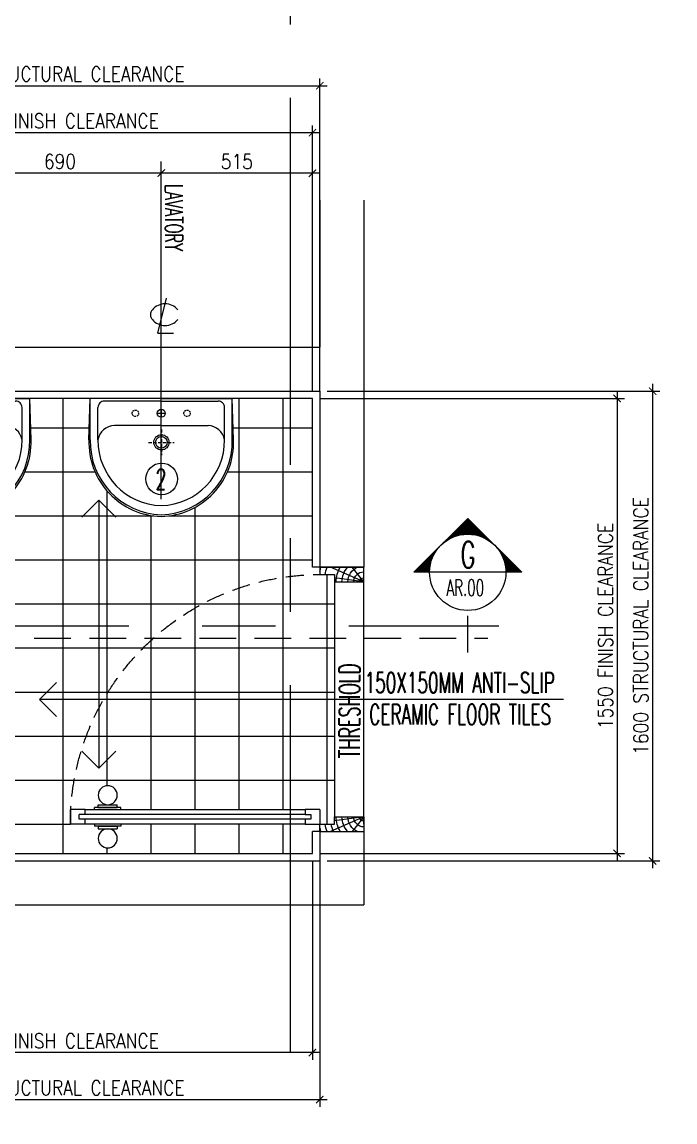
# Model space of a CAD drawing. Extents: x -233600 to -204723, y 196485 to 216410.
# Drawn here: x -227628 to -225403, y 210401 to 214148 of the extents above; entities that cross this region are included whole.
import ezdxf
from ezdxf.enums import TextEntityAlignment as Align

# ---------------------------------------------------------------- set-up
doc = ezdxf.new("R2010")
doc.units = 0
doc.header["$LTSCALE"] = 500
doc.header["$MEASUREMENT"] = 0
for name, pattern in [('CENTER2', [1.125, 0.75, -0.125, 0.125, -0.125]), ('CENTERX2', [4, 2.5, -0.5, 0.5, -0.5]), ('DASHED', [0.75, 0.5, -0.25]), ('HIDDEN', [0.375, 0.25, -0.125])]:
    doc.linetypes.add(name, pattern=pattern)
doc.layers.get('0').update_dxf_attribs({"linetype": 'CONTINUOUS'})
doc.layers.get('DEFPOINTS').update_dxf_attribs({"linetype": 'CONTINUOUS'})
for name, color, linetype in [('ARCDIMR', 4, 'CONTINUOUS'), ('AXES', 11, 'CENTERX2'), ('AXIS', 11, 'CENTER2'), ('Dimout', 4, 'CONTINUOUS'), ('DOOR', 2, 'CONTINUOUS'), ('ELE', 3, 'CONTINUOUS'), ('ELEV-MARK', 6, 'CONTINUOUS'), ('FIX', 2, 'CONTINUOUS'), ('Plaster', 7, 'CONTINUOUS'), ('Tile', 5, 'CONTINUOUS'), ('TXT', 2, 'CONTINUOUS'), ('WALL', 6, 'CONTINUOUS'), ('WallPartition', 2, 'CONTINUOUS')]:
    doc.layers.add(name, color=color, linetype=linetype)
doc.styles.add('DIM', font='simplex.shx', dxfattribs={"width": 0.85})
doc.styles.add('ROMANS', font='romans.shx', dxfattribs={"width": 0.6})
doc.dimstyles.new('DIM1-25', dxfattribs={"dimscale": 25, "dimtxt": 2, "dimasz": 1, "dimexe": 1, "dimexo": 1, "dimgap": 0.6, "dimtad": 1, "dimdec": 0, "dimdsep": 46, "dimtxsty": 'DIM', "dimblk1": 'ARCHTICK', "dimblk2": 'ARCHTICK', "dimsah": 1, "dimcen": 0.09, "dimdle": 1, "dimclrd": 256, "dimclrt": 2, "dimadec": 0, "dimazin": 0, "dimtfac": 1, "dimtdec": 0, "dimtix": 1, "dimtmove": 1, "dimatfit": 3, "dimldrblk": 'ARCHTICK', "dimfxl": 0, "dimtvp": 2, "dimtolj": 1, "dimtzin": 0, "dimarcsym": 0})

# ---------------------------------------------------------------- blocks, each defined once
blk = doc.blocks.new('_ARCHTICK')
at = {"color": 0, "linetype": 'ByBlock', "const_width": 0.15}
blk.add_lwpolyline([(-0.5, -0.5), (0.5, 0.5)], dxfattribs=at)
blk = doc.blocks.new('*D50')
at = {"layer": 'DEFPOINTS', "color": 0}
for p in [(-226613.6, 213930.9), (-228413.6, 212890.9), (-226613.6, 212865.9)]:
    blk.add_point(p, dxfattribs=at)
at = {"layer": 'Dimout', "color": 0, "lineweight": -2}
for p, q in [((-228413.6, 212915.9), (-228413.6, 213955.9)), ((-226613.6, 212890.9), (-226613.6, 213955.9))]:
    blk.add_line(p, q, dxfattribs=at)
at = {"layer": 'Dimout', "lineweight": -2}
blk.add_line((-228438.6, 213930.9), (-226588.6, 213930.9), dxfattribs=at)
at = {"layer": 'Dimout', "lineweight": -2, "xscale": 25, "yscale": 25, "zscale": 25, "rotation": 180}
blk.add_blockref('_ARCHTICK', (-228413.6, 213930.9), dxfattribs=at)
at = {"layer": 'Dimout', "lineweight": -2, "xscale": 25, "yscale": 25, "zscale": 25}
blk.add_blockref('_ARCHTICK', (-226613.6, 213930.9), dxfattribs=at)
at = {"layer": 'Dimout', "color": 2, "insert": (-227513.6, 213970.9), "char_height": 50, "attachment_point": 5, "style": 'DIM'}
blk.add_mtext('\\A1;1800 STRUCTURAL CLEARANCE', dxfattribs=at)
blk = doc.blocks.new('*D42')
at = {"layer": 'DEFPOINTS', "color": 0}
for p in [(-226638.6, 212865.9), (-226638.6, 211315.9), (-225600.6, 211315.9)]:
    blk.add_point(p, dxfattribs=at)
at = {"layer": 'Dimout', "lineweight": -2}
blk.add_line((-225600.6, 212890.9), (-225600.6, 211290.9), dxfattribs=at)
at = {"layer": 'Dimout', "color": 0, "lineweight": -2}
for p, q in [((-226613.6, 212865.9), (-225575.6, 212865.9)), ((-226613.6, 211315.9), (-225575.6, 211315.9))]:
    blk.add_line(p, q, dxfattribs=at)
at = {"layer": 'Dimout', "lineweight": -2, "xscale": 25, "yscale": 25, "zscale": 25}
for p, rotation in [((-225600.6, 212865.9), 90), ((-225600.6, 211315.9), 270)]:
    blk.add_blockref('_ARCHTICK', p, dxfattribs=dict(at, rotation=rotation))
at = {"layer": 'Dimout', "color": 2, "insert": (-225640.6, 212090.9), "char_height": 50, "attachment_point": 5, "rotation": 90, "style": 'DIM'}
blk.add_mtext('\\A1;1550 FINISH CLEARANCE', dxfattribs=at)
blk = doc.blocks.new('*D41')
at = {"layer": 'DEFPOINTS', "color": 0}
for p in [(-226613.6, 212890.9), (-226613.6, 211290.9), (-225479.6, 211290.9)]:
    blk.add_point(p, dxfattribs=at)
at = {"layer": 'Dimout', "color": 0, "lineweight": -2}
for p, q in [((-226588.6, 212890.9), (-225454.6, 212890.9)), ((-226588.6, 211290.9), (-225454.6, 211290.9))]:
    blk.add_line(p, q, dxfattribs=at)
at = {"layer": 'Dimout', "lineweight": -2}
blk.add_line((-225479.6, 212915.9), (-225479.6, 211265.9), dxfattribs=at)
at = {"layer": 'Dimout', "lineweight": -2, "xscale": 25, "yscale": 25, "zscale": 25}
for p, rotation in [((-225479.6, 212890.9), 90), ((-225479.6, 211290.9), 270)]:
    blk.add_blockref('_ARCHTICK', p, dxfattribs=dict(at, rotation=rotation))
at = {"layer": 'Dimout', "color": 2, "insert": (-225519.6, 212090.9), "char_height": 50, "attachment_point": 5, "rotation": 90, "style": 'DIM'}
blk.add_mtext('\\A1;1600 STRUCTURAL CLEARANCE', dxfattribs=at)
blk = doc.blocks.new('*X5')
at = {"color": 0}
for p, q in [((14608.2, 7876.6), (14819.3, 8087.6)), ((14625.3, 7890.1), (14821.1, 8085.9)), ((14637.3, 7898.5), (14822.8, 8084.1)), ((14647.2, 7905), (14824.6, 8082.3)), ((14656, 7910.3), (14826.4, 8080.6)), ((14664.1, 7914.7), (14828.1, 8078.8)), ((14671.5, 7918.6), (14829.9, 8077)), ((14678.4, 7922), (14831.7, 8075.3)), ((14685, 7925.1), (14833.4, 8073.5)), ((14691.3, 7927.9), (14835.2, 8071.7)), ((14697.4, 7930.3), (14837, 8070)), ((14703.2, 7932.6), (14838.7, 8068.2)), ((14708.8, 7934.7), (14840.5, 8066.4)), ((14714.2, 7936.6), (14842.3, 8064.7)), ((14719.5, 7938.3), (14844, 8062.9)), ((14724.6, 7939.9), (14845.8, 8061.1)), ((14729.6, 7941.4), (14847.6, 8059.3)), ((14734.5, 7942.7), (14849.3, 8057.6)), ((14739.3, 7944), (14851.1, 8055.8)), ((14743.9, 7945.1), (14852.9, 8054)), ((14748.5, 7946.1), (14854.6, 8052.3)), ((14753, 7947.1), (14856.4, 8050.5)), ((14757.4, 7948), (14858.2, 8048.7)), ((14761.8, 7948.8), (14859.9, 8047)), ((14766, 7949.5), (14861.7, 8045.2)), ((14770.2, 7950.2), (14863.5, 8043.4)), ((14774.3, 7950.8), (14865.3, 8041.7)), ((14778.4, 7951.3), (14867, 8039.9)), ((14782.4, 7951.8), (14868.8, 8038.1)), ((14786.4, 7952.2), (14870.6, 8036.4)), ((14790.3, 7952.5), (14872.3, 8034.6)), ((14794.1, 7952.9), (14874.1, 8032.8)), ((14797.9, 7953.1), (14875.9, 8031.1)), ((14801.7, 7953.3), (14877.6, 8029.3)), ((14805.4, 7953.5), (14879.4, 8027.5)), ((14809, 7953.6), (14881.2, 8025.8)), ((14812.7, 7953.7), (14882.9, 8024)), ((14816.2, 7953.8), (14884.7, 8022.2)), ((14819.8, 7953.8), (14886.5, 8020.5)), ((14823.3, 7953.7), (14888.2, 8018.7)), ((14826.8, 7953.7), (14890, 8016.9)), ((14830.2, 7953.6), (14891.8, 8015.2)), ((14833.6, 7953.4), (14893.5, 8013.4)), ((14836.9, 7953.3), (14895.3, 8011.6)), ((14840.3, 7953), (14897.1, 8009.8)), ((14843.6, 7952.8), (14898.8, 8008.1)), ((14846.8, 7952.5), (14900.6, 8006.3)), ((14850.1, 7952.2), (14902.4, 8004.5)), ((14853.3, 7951.9), (14904.1, 8002.8)), ((14856.5, 7951.6), (14905.9, 8001)), ((14859.6, 7951.2), (14907.7, 7999.2)), ((14862.7, 7950.8), (14909.4, 7997.5)), ((14865.8, 7950.3), (14911.2, 7995.7)), ((14868.9, 7949.9), (14913, 7993.9)), ((14871.9, 7949.4), (14914.7, 7992.2)), ((14875, 7948.8), (14916.5, 7990.4)), ((14877.9, 7948.3), (14918.3, 7988.6)), ((14880.9, 7947.7), (14920.1, 7986.9)), ((14883.9, 7947.1), (14921.8, 7985.1)), ((14886.8, 7946.5), (14923.6, 7983.3)), ((14889.7, 7945.9), (14925.4, 7981.6)), ((14892.6, 7945.2), (14927.1, 7979.8)), ((14895.4, 7944.6), (14928.9, 7978)), ((14898.2, 7943.8), (14930.7, 7976.3)), ((14901.1, 7943.1), (14932.4, 7974.5)), ((14903.8, 7942.4), (14934.2, 7972.7)), ((14906.6, 7941.6), (14936, 7971)), ((14909.4, 7940.8), (14937.7, 7969.2)), ((14912.1, 7940), (14939.5, 7967.4)), ((14914.8, 7939.2), (14941.3, 7965.7)), ((14917.5, 7938.3), (14943, 7963.9)), ((14920.2, 7937.5), (14944.8, 7962.1)), ((14922.8, 7936.6), (14946.6, 7960.4)), ((14925.4, 7935.7), (14948.3, 7958.6)), ((14928.1, 7934.8), (14950.1, 7956.8)), ((14930.6, 7933.8), (14951.9, 7955)), ((14933.2, 7932.9), (14953.6, 7953.3)), ((14935.8, 7931.9), (14955.4, 7951.5)), ((14938.3, 7930.9), (14957.2, 7949.7)), ((14940.8, 7929.9), (14958.9, 7948)), ((14943.3, 7928.8), (14960.7, 7946.2)), ((14945.8, 7927.8), (14962.5, 7944.4)), ((14948.3, 7926.7), (14964.2, 7942.7)), ((14950.8, 7925.7), (14966, 7940.9)), ((14953.2, 7924.6), (14967.8, 7939.1)), ((14955.6, 7923.4), (14969.5, 7937.4)), ((14958, 7922.3), (14971.3, 7935.6)), ((14960.4, 7921.2), (14973.1, 7933.8)), ((14962.8, 7920), (14974.9, 7932.1)), ((14965.1, 7918.8), (14976.6, 7930.3)), ((14967.5, 7917.6), (14978.4, 7928.5)), ((14969.8, 7916.4), (14980.2, 7926.8)), ((14972.1, 7915.2), (14981.9, 7925)), ((14974.4, 7914), (14983.7, 7923.2)), ((14976.7, 7912.7), (14985.5, 7921.5)), ((14979, 7911.4), (14987.2, 7919.7)), ((14981.2, 7910.1), (14989, 7917.9)), ((14983.4, 7908.8), (14990.8, 7916.2)), ((14985.7, 7907.5), (14992.5, 7914.4)), ((14987.9, 7906.2), (14994.3, 7912.6)), ((14990, 7904.8), (14996.1, 7910.9)), ((14992.2, 7903.5), (14997.8, 7909.1)), ((14994.4, 7902.1), (14999.6, 7907.3)), ((14996.5, 7900.7), (15001.4, 7905.6)), ((14998.6, 7899.3), (15003.1, 7903.8)), ((15000.8, 7897.9), (15004.9, 7902)), ((15002.9, 7896.4), (15006.7, 7900.2)), ((15005, 7895), (15008.4, 7898.5)), ((15007, 7893.5), (15010.2, 7896.7)), ((15009.1, 7892.1), (15012, 7894.9)), ((15011.1, 7890.6), (15013.7, 7893.2)), ((15013.2, 7889.1), (15015.5, 7891.4)), ((15015.2, 7887.5), (15017.3, 7889.6)), ((15017.2, 7886), (15019, 7887.9)), ((15019.2, 7884.5), (15020.8, 7886.1)), ((15021.1, 7882.9), (15022.6, 7884.3)), ((15023.1, 7881.3), (15024.3, 7882.6)), ((15025, 7879.7), (15026.1, 7880.8)), ((15027, 7878.1), (15027.9, 7879)), ((15028.9, 7876.5), (15029.7, 7877.3)), ((15030.8, 7874.9), (15031.4, 7875.5)), ((15032.7, 7873.2), (15033.2, 7873.7)), ((15034.6, 7871.6), (15035, 7872)), ((15036.4, 7869.9), (15036.7, 7870.2)), ((15038.3, 7868.2), (15038.5, 7868.4)), ((14360.4, 7628.8), (14570.7, 7839.1)), ((14364, 7628.8), (14557.2, 7822)), ((14367.5, 7628.8), (14548.8, 7810)), ((14371, 7628.8), (14542.3, 7800.1)), ((14374.6, 7628.8), (14537, 7791.3)), ((14378.1, 7628.8), (14532.6, 7783.2)), ((14381.6, 7628.8), (14528.7, 7775.8)), ((15040.1, 7866.5), (15040.3, 7866.7)), ((15041.9, 7864.8), (15042, 7864.9)), ((15043.7, 7863.1), (15043.8, 7863.1)), ((15045.5, 7861.3), (15045.6, 7861.4)), ((15047.3, 7859.6), (15047.3, 7859.6)), ((15050.9, 7856), (15050.9, 7856.1)), ((15052.6, 7854.2), (15052.6, 7854.3)), ((15054.3, 7852.4), (15054.4, 7852.5)), ((15056, 7850.6), (15056.2, 7850.8)), ((15057.7, 7848.8), (15057.9, 7849)), ((15059.4, 7846.9), (15059.7, 7847.2)), ((15061.1, 7845.1), (15061.5, 7845.4)), ((15062.8, 7843.2), (15063.2, 7843.7)), ((15064.4, 7841.3), (15065, 7841.9)), ((15066, 7839.4), (15066.8, 7840.1)), ((15067.7, 7837.5), (15068.5, 7838.4)), ((15069.3, 7835.6), (15070.3, 7836.6)), ((15070.8, 7833.6), (15072.1, 7834.8)), ((15072.4, 7831.7), (15073.8, 7833.1)), ((15074, 7829.7), (15075.6, 7831.3)), ((15075.5, 7827.7), (15077.4, 7829.5)), ((15077.1, 7825.7), (15079.1, 7827.8)), ((15078.6, 7823.7), (15080.9, 7826)), ((15080.1, 7821.7), (15082.7, 7824.2)), ((15081.6, 7819.6), (15084.5, 7822.5)), ((15083.1, 7817.6), (15086.2, 7820.7)), ((15084.5, 7815.5), (15088, 7818.9)), ((15086, 7813.4), (15089.8, 7817.2)), ((15087.4, 7811.3), (15091.5, 7815.4)), ((15088.9, 7809.2), (15093.3, 7813.6)), ((15090.3, 7807.1), (15095.1, 7811.9)), ((15091.7, 7804.9), (15096.8, 7810.1)), ((15093, 7802.8), (15098.6, 7808.3)), ((15094.4, 7800.6), (15100.4, 7806.6)), ((15095.7, 7798.4), (15102.1, 7804.8)), ((15097.1, 7796.2), (15103.9, 7803)), ((15098.4, 7794), (15105.7, 7801.3)), ((15099.7, 7791.8), (15107.4, 7799.5)), ((15101, 7789.5), (15109.2, 7797.7)), ((15102.3, 7787.2), (15111, 7796)), ((15103.5, 7785), (15112.7, 7794.2)), ((15104.8, 7782.7), (15114.5, 7792.4)), ((15106, 7780.4), (15116.3, 7790.6)), ((15107.2, 7778.1), (15118, 7788.9)), ((15108.4, 7775.7), (15119.8, 7787.1)), ((15109.6, 7773.4), (15121.6, 7785.3)), ((15110.8, 7771), (15123.3, 7783.6)), ((15111.9, 7768.6), (15125.1, 7781.8)), ((15113, 7766.2), (15126.9, 7780)), ((15114.2, 7763.8), (15128.6, 7778.3)), ((15115.3, 7761.3), (15130.4, 7776.5)), ((15116.3, 7758.9), (15132.2, 7774.7)), ((14385.2, 7628.8), (14525.3, 7768.9)), ((14388.7, 7628.8), (14522.2, 7762.3)), ((14392.3, 7628.8), (14519.4, 7756)), ((14395.8, 7628.8), (14517, 7749.9)), ((14399.3, 7628.8), (14514.7, 7744.1)), ((14402.9, 7628.8), (14512.6, 7738.5)), ((14406.4, 7628.8), (14510.7, 7733.1)), ((14409.9, 7628.8), (14509, 7727.8)), ((14413.5, 7628.8), (14507.4, 7722.7)), ((14417, 7628.8), (14505.9, 7717.7)), ((14420.5, 7628.8), (14504.6, 7712.8)), ((14424.1, 7628.8), (14503.3, 7708)), ((14427.6, 7628.8), (14502.2, 7703.4)), ((14431.1, 7628.8), (14501.2, 7698.8)), ((14434.7, 7628.8), (14500.2, 7694.3)), ((14438.2, 7628.8), (14499.3, 7689.9)), ((14441.8, 7628.8), (14498.5, 7685.5)), ((14445.3, 7628.8), (14497.8, 7681.3)), ((15117.4, 7756.4), (15134, 7773)), ((15118.5, 7753.9), (15135.7, 7771.2)), ((15119.5, 7751.4), (15137.5, 7769.4)), ((15120.5, 7748.9), (15139.3, 7767.7)), ((15121.5, 7746.4), (15141, 7765.9)), ((15122.5, 7743.8), (15142.8, 7764.1)), ((15123.4, 7741.2), (15144.6, 7762.4)), ((15124.4, 7738.7), (15146.3, 7760.6)), ((15125.3, 7736), (15148.1, 7758.8)), ((15126.2, 7733.4), (15149.9, 7757.1)), ((15127.1, 7730.8), (15151.6, 7755.3)), ((15128, 7728.1), (15153.4, 7753.5)), ((15128.8, 7725.4), (15155.2, 7751.8)), ((15129.7, 7722.7), (15156.9, 7750)), ((15130.5, 7720), (15158.7, 7748.2)), ((15131.3, 7717.2), (15160.5, 7746.5)), ((15132, 7714.5), (15162.2, 7744.7)), ((15132.8, 7711.7), (15164, 7742.9)), ((15133.5, 7708.9), (15165.8, 7741.1)), ((15134.2, 7706), (15167.5, 7739.4)), ((15134.9, 7703.2), (15169.3, 7737.6)), ((15135.6, 7700.3), (15171.1, 7735.8)), ((15136.2, 7697.4), (15172.8, 7734.1)), ((15136.8, 7694.5), (15174.6, 7732.3)), ((15137.4, 7691.6), (15176.4, 7730.5)), ((15138, 7688.6), (15178.1, 7728.8)), ((15138.5, 7685.6), (15179.9, 7727)), ((15139, 7682.6), (15181.7, 7725.2)), ((15139.5, 7679.6), (15183.4, 7723.5)), ((15140, 7676.5), (15185.2, 7721.7)), ((15140.4, 7673.4), (15187, 7719.9)), ((15140.9, 7670.3), (15188.8, 7718.2)), ((15141.3, 7667.1), (15190.5, 7716.4)), ((15141.6, 7664), (15192.3, 7714.6)), ((15141.9, 7660.8), (15194.1, 7712.9)), ((15142.2, 7657.5), (15195.8, 7711.1)), ((15142.5, 7654.3), (15197.6, 7709.3)), ((15142.8, 7651), (15199.4, 7707.6)), ((15143, 7647.6), (15201.1, 7705.8)), ((15143.2, 7644.3), (15202.9, 7704)), ((15143.3, 7640.9), (15204.7, 7702.3)), ((15143.4, 7637.5), (15206.4, 7700.5)), ((15143.5, 7634), (15208.2, 7698.7)), ((15143.5, 7630.5), (15210, 7697)), ((15145.3, 7628.8), (15211.7, 7695.2)), ((15148.9, 7628.8), (15213.5, 7693.4)), ((15152.4, 7628.8), (15215.3, 7691.7)), ((15155.9, 7628.8), (15217, 7689.9)), ((15159.5, 7628.8), (15218.8, 7688.1)), ((15163, 7628.8), (15220.6, 7686.3)), ((15166.5, 7628.8), (15222.3, 7684.6)), ((15170.1, 7628.8), (15224.1, 7682.8)), ((15173.6, 7628.8), (15225.9, 7681)), ((14448.8, 7628.8), (14497.1, 7677.1)), ((14452.4, 7628.8), (14496.5, 7673)), ((14455.9, 7628.8), (14496, 7668.9)), ((14459.4, 7628.8), (14495.5, 7664.9)), ((14463, 7628.8), (14495.1, 7660.9)), ((14466.5, 7628.8), (14494.8, 7657)), ((14470, 7628.8), (14494.4, 7653.2)), ((14473.6, 7628.8), (14494.2, 7649.4)), ((14477.1, 7628.8), (14494, 7645.6)), ((14480.6, 7628.8), (14493.8, 7641.9)), ((14484.2, 7628.8), (14493.7, 7638.3)), ((14487.7, 7628.8), (14493.6, 7634.6)), ((14491.2, 7628.8), (14493.5, 7631.1)), ((15177.1, 7628.8), (15227.6, 7679.3)), ((15180.7, 7628.8), (15229.4, 7677.5)), ((15184.2, 7628.8), (15231.2, 7675.7)), ((15187.7, 7628.8), (15232.9, 7674)), ((15191.3, 7628.8), (15234.7, 7672.2)), ((15194.8, 7628.8), (15236.5, 7670.4)), ((15198.4, 7628.8), (15238.2, 7668.7)), ((15201.9, 7628.8), (15240, 7666.9)), ((15205.4, 7628.8), (15241.8, 7665.1)), ((15209, 7628.8), (15243.6, 7663.4)), ((15212.5, 7628.8), (15245.3, 7661.6)), ((15216, 7628.8), (15247.1, 7659.8)), ((15219.6, 7628.8), (15248.9, 7658.1)), ((15223.1, 7628.8), (15250.6, 7656.3)), ((15226.6, 7628.8), (15252.4, 7654.5)), ((15230.2, 7628.8), (15254.2, 7652.8)), ((15233.7, 7628.8), (15255.9, 7651)), ((15237.2, 7628.8), (15257.7, 7649.2)), ((15240.8, 7628.8), (15259.5, 7647.5)), ((15244.3, 7628.8), (15261.2, 7645.7)), ((15247.9, 7628.8), (15263, 7643.9)), ((15251.4, 7628.8), (15264.8, 7642.2)), ((15254.9, 7628.8), (15266.5, 7640.4)), ((15258.5, 7628.8), (15268.3, 7638.6)), ((15262, 7628.8), (15270.1, 7636.9)), ((15265.5, 7628.8), (15271.8, 7635.1)), ((15269.1, 7628.8), (15273.6, 7633.3)), ((15272.6, 7628.8), (15275.4, 7631.5)), ((15276.1, 7628.8), (15277.1, 7629.8))]:
    blk.add_line(p, q, dxfattribs=at)
blk = doc.blocks.new('*D54')
at = {"layer": 'DEFPOINTS', "color": 0}
for p in [(-226613.6, 211315.9), (-228413.6, 211290.9), (-226613.6, 210477.6)]:
    blk.add_point(p, dxfattribs=at)
at = {"layer": 'Dimout', "color": 0, "lineweight": -2}
for p, q in [((-226613.6, 211290.9), (-226613.6, 210452.6)), ((-228413.6, 211265.9), (-228413.6, 210452.6))]:
    blk.add_line(p, q, dxfattribs=at)
at = {"layer": 'Dimout', "lineweight": -2}
blk.add_line((-228438.6, 210477.6), (-226588.6, 210477.6), dxfattribs=at)
at = {"layer": 'Dimout', "lineweight": -2, "xscale": 25, "yscale": 25, "zscale": 25, "rotation": 180}
blk.add_blockref('_ARCHTICK', (-228413.6, 210477.6), dxfattribs=at)
at = {"layer": 'Dimout', "lineweight": -2, "xscale": 25, "yscale": 25, "zscale": 25}
blk.add_blockref('_ARCHTICK', (-226613.6, 210477.6), dxfattribs=at)
at = {"layer": 'Dimout', "color": 2, "insert": (-227513.6, 210517.6), "char_height": 50, "attachment_point": 5, "style": 'DIM'}
blk.add_mtext('\\A1;1800 STRUCTURAL CLEARANCE', dxfattribs=at)
blk = doc.blocks.new('*D53')
at = {"layer": 'DEFPOINTS', "color": 0}
for p in [(-228388.6, 211315.9), (-226638.6, 211315.9), (-228388.6, 210637.6)]:
    blk.add_point(p, dxfattribs=at)
at = {"layer": 'Dimout', "color": 0, "lineweight": -2}
for p, q in [((-228388.6, 211290.9), (-228388.6, 210612.6)), ((-226638.6, 211290.9), (-226638.6, 210612.6))]:
    blk.add_line(p, q, dxfattribs=at)
at = {"layer": 'Dimout', "lineweight": -2}
blk.add_line((-226613.6, 210637.6), (-228413.6, 210637.6), dxfattribs=at)
at = {"layer": 'Dimout', "lineweight": -2, "xscale": 25, "yscale": 25, "zscale": 25, "rotation": 180}
blk.add_blockref('_ARCHTICK', (-228388.6, 210637.6), dxfattribs=at)
at = {"layer": 'Dimout', "lineweight": -2, "xscale": 25, "yscale": 25, "zscale": 25}
blk.add_blockref('_ARCHTICK', (-226638.6, 210637.6), dxfattribs=at)
at = {"layer": 'Dimout', "color": 2, "insert": (-227513.6, 210677.6), "char_height": 50, "attachment_point": 5, "style": 'DIM'}
blk.add_mtext('\\A1;1750 FINISH CLEARANCE', dxfattribs=at)
blk = doc.blocks.new('*D52')
at = {"layer": 'DEFPOINTS', "color": 0}
for p in [(-228388.6, 213770.9), (-228388.6, 212865.9), (-226638.6, 212865.9)]:
    blk.add_point(p, dxfattribs=at)
at = {"layer": 'Dimout', "color": 0, "lineweight": -2}
for p, q in [((-228388.6, 212890.9), (-228388.6, 213795.9)), ((-226638.6, 212890.9), (-226638.6, 213795.9))]:
    blk.add_line(p, q, dxfattribs=at)
at = {"layer": 'Dimout', "lineweight": -2}
blk.add_line((-226613.6, 213770.9), (-228413.6, 213770.9), dxfattribs=at)
at = {"layer": 'Dimout', "lineweight": -2, "xscale": 25, "yscale": 25, "zscale": 25, "rotation": 180}
blk.add_blockref('_ARCHTICK', (-228388.6, 213770.9), dxfattribs=at)
at = {"layer": 'Dimout', "lineweight": -2, "xscale": 25, "yscale": 25, "zscale": 25}
blk.add_blockref('_ARCHTICK', (-226638.6, 213770.9), dxfattribs=at)
at = {"layer": 'Dimout', "color": 2, "insert": (-227513.6, 213810.9), "char_height": 50, "attachment_point": 5, "style": 'DIM'}
blk.add_mtext('\\A1;1750 FINISH CLEARANCE', dxfattribs=at)
blk = doc.blocks.new('SCNTR', base_point=(3632.66, 549.66))
for q in [(3633.89, 554.57), (3636.1, 543.44)]:
    blk.add_line((3631.12, 543.44), q)
for centre, radius, start, end in [((3630.8, 549.38), 1.99, 133.3084, 182.4789), ((3633.47, 547.5), 5.23, 39.4883, 140.5117), ((3630.8, 549.21), 1.99, 177.5211, 226.6916), ((3633.47, 551.09), 5.23, 219.4883, 320.5117)]:
    blk.add_arc(centre, radius, start, end)
blk = doc.blocks.new('*D26')
at = {"layer": 'DEFPOINTS', "color": 0}
for p in [(-227843.9, 213633.1), (-227843.9, 212865.9), (-227153.9, 212865.9)]:
    blk.add_point(p, dxfattribs=at)
at = {"layer": 'Dimout', "color": 0, "lineweight": -2}
for p, q in [((-227843.9, 212890.9), (-227843.9, 213658.1)), ((-227153.9, 212890.9), (-227153.9, 213658.1))]:
    blk.add_line(p, q, dxfattribs=at)
at = {"layer": 'Dimout', "lineweight": -2}
blk.add_line((-227128.9, 213633.1), (-227868.9, 213633.1), dxfattribs=at)
at = {"layer": 'Dimout', "lineweight": -2, "xscale": 25, "yscale": 25, "zscale": 25, "rotation": 180}
blk.add_blockref('_ARCHTICK', (-227843.9, 213633.1), dxfattribs=at)
at = {"layer": 'Dimout', "lineweight": -2, "xscale": 25, "yscale": 25, "zscale": 25}
blk.add_blockref('_ARCHTICK', (-227153.9, 213633.1), dxfattribs=at)
at = {"layer": 'Dimout', "color": 2, "insert": (-227498.9, 213673.1), "char_height": 50, "attachment_point": 5, "style": 'DIM'}
blk.add_mtext('\\A1;690', dxfattribs=at)
blk = doc.blocks.new('*D25')
at = {"layer": 'DEFPOINTS', "color": 0}
for p in [(-227153.9, 213633.1), (-227153.9, 212865.9), (-226638.6, 212865.9)]:
    blk.add_point(p, dxfattribs=at)
at = {"layer": 'Dimout', "color": 0, "lineweight": -2}
for p, q in [((-227153.9, 212890.9), (-227153.9, 213658.1)), ((-226638.6, 212890.9), (-226638.6, 213658.1))]:
    blk.add_line(p, q, dxfattribs=at)
at = {"layer": 'Dimout', "lineweight": -2}
blk.add_line((-226613.6, 213633.1), (-227178.9, 213633.1), dxfattribs=at)
at = {"layer": 'Dimout', "lineweight": -2, "xscale": 25, "yscale": 25, "zscale": 25, "rotation": 180}
blk.add_blockref('_ARCHTICK', (-227153.9, 213633.1), dxfattribs=at)
at = {"layer": 'Dimout', "lineweight": -2, "xscale": 25, "yscale": 25, "zscale": 25}
blk.add_blockref('_ARCHTICK', (-226638.6, 213633.1), dxfattribs=at)
at = {"layer": 'Dimout', "color": 2, "insert": (-226896.3, 213673.1), "char_height": 50, "attachment_point": 5, "style": 'DIM'}
blk.add_mtext('\\A1;515', dxfattribs=at)
blk = doc.blocks.new('LAV1')
at = {"layer": 'FIX', "linetype": 'DASHED', "lineweight": 20, "ltscale": 0.05}
for p, q in [((-0.5, 170), (-0.5, 270)), ((-0.5, 170), (-0.5, 270)), ((49.5, 220), (-50.5, 220))]:
    blk.add_line(p, q, dxfattribs=at)
at = {"layer": 'FIX', "linetype": 'ByBlock', "ltscale": 0.3}
for p, q in [((-280, 210), (-275, 50)), ((-245, 210), (-245, 85)), ((245, 210), (245, 85)), ((280, 210), (275, 50)), ((0, 60), (-220.2, 60)), ((0, 60), (220.2, 60))]:
    blk.add_line(p, q, dxfattribs=at)
at = {"layer": 'FIX', "linetype": 'Continuous', "lineweight": 20}
for p, q in [((-275, 210), (-275, 50)), ((275, 210), (275, 50)), ((0, 155), (-181.4, 155)), ((0, 155), (181.4, 155)), ((0, 50), (-275, 50)), ((0, 50), (-252.5, 50)), ((0, 50), (252.5, 50)), ((0, 50), (275, 50))]:
    blk.add_line(p, q, dxfattribs=at)
at = {"layer": 'FIX', "lineweight": 20}
for p, q in [((15.6, 107.5), (-15.5, 107.5)), ((0, 92), (0, 123))]:
    blk.add_line(p, q, dxfattribs=at)
for centre, radius in [((-0.5, 220), 29.5), ((-0.5, 220), 22.5), ((0, 107.5), 15.5)]:
    blk.add_circle(centre, radius, dxfattribs=at)
at = {"layer": 'FIX', "linetype": 'HIDDEN', "lineweight": 20, "ltscale": 0.05}
for centre in [(-100, 107.5), (100, 107.5)]:
    blk.add_circle(centre, 12.4, dxfattribs=at)
at = {"layer": 'FIX', "linetype": 'ByBlock', "ltscale": 0.3}
for centre, radius, start, end in [((6.9, 220), 287, 91.3776, 182.0064), ((-6.9, 220), 287, 357.9936, 88.6224), ((-220.1, 84.9), 24.9, 179.7021, 269.9486), ((220.1, 84.9), 24.9, 270.0514, 0.2979)]:
    blk.add_arc(centre, radius, start, end, dxfattribs=at)
at = {"layer": 'FIX', "linetype": 'Continuous', "lineweight": 20}
for centre, radius, start, end in [((8.4, 216.7), 283.4, 91.6988, 181.351), ((-8.4, 216.7), 283.4, 358.649, 88.3012), ((7.6, 212.5), 252.7, 91.7328, 180.4884), ((-7.6, 212.5), 252.7, 359.5116, 88.2672), ((-179.2, 221.8), 66.9, 190.2006, 268.0786), ((179.2, 221.8), 66.9, 271.9214, 349.7994)]:
    blk.add_arc(centre, radius, start, end, dxfattribs=at)
blk = doc.blocks.new('DOOR90')
at = {"layer": 'DOOR', "color": 0, "linetype": 'ByBlock'}
for p, q in [((-150, 0), (-150, -25)), ((-150, 0), (0, 0)), ((0, -50), (0, 0)), ((-1000, -25), (-1000, -75)), ((-1000, -75), (-1000, -25)), ((-950, -25), (-1000, -25)), ((-950, -25), (-950, -42)), ((-917.6, -25), (-917.6, -17.8)), ((-827.6, -17.8), (-917.6, -17.8)), ((-905, -17.8), (-905, -8.8)), ((-905, -8.8), (-840.2, -8.8)), ((-905, -17.8), (-840.2, -17.8)), ((-840.2, -17.8), (-840.2, -8.8)), ((-827.6, -25), (-827.6, -17.8)), ((-200, -42), (-200, -25)), ((-200, -25), (-150, -25)), ((-150, -75), (-150, -25)), ((-150, -25), (-100, -25)), ((-100, -25), (-100, -50)), ((-970, -42), (-970, -58)), ((-950, -42), (-970, -42)), ((-950, -58), (-970, -58)), ((-950, -58), (-950, -75)), ((-180, -42), (-200, -42)), ((-200, -75), (-200, -58)), ((-200, -58), (-180, -58)), ((-180, -58), (-180, -42)), ((-100, -50), (0, -50)), ((-950, -75), (-1000, -75)), ((-917.6, -75), (-917.6, -82.2)), ((-827.6, -82.2), (-917.6, -82.2)), ((-905, -82.2), (-905, -91.2)), ((-905, -82.2), (-840.2, -82.2)), ((-905, -91.2), (-840.2, -91.2)), ((-840.2, -82.2), (-840.2, -91.2)), ((-827.6, -75), (-827.6, -82.2)), ((-150, -75), (-200, -75)), ((-100, -850), (0, -850)), ((-100, -875), (-100, -850)), ((0, -850), (0, -900)), ((-150, -900), (-150, -875)), ((-150, -875), (-100, -875)), ((0, -900), (-150, -900)), ((-150, -900), (0, -900))]:
    blk.add_line(p, q, dxfattribs=at)
at = {"layer": 'DOOR', "color": 9, "linetype": 'ByBlock'}
for p, q in [((0, -50), (-113.7, 0)), ((0, -50), (-40.1, 0)), ((0, -50), (-100, -36.6)), ((0, -850), (-113.7, -900)), ((0, -850), (-100, -863.4)), ((0, -850), (-40.1, -900))]:
    blk.add_line(p, q, dxfattribs=at)
at = {"layer": 'DOOR', "linetype": 'ByBlock'}
for p, q in [((-200, -25), (-950, -25)), ((-200, -42), (-950, -42)), ((-200, -58), (-950, -58)), ((-950, -75), (-200, -75))]:
    blk.add_line(p, q, dxfattribs=at)
at = {"layer": 'DOOR', "color": 0, "linetype": 'ByBlock'}
for centre in [(-872.6, 23.5), (-872.6, -123.5)]:
    blk.add_circle(centre, 32.4, dxfattribs=at)
at = {"layer": 'DOOR', "color": 9, "linetype": 'ByBlock'}
for centre, radius, start, end in [((0, -50), 154.4, 161.1053, 166.2858), ((0, -50), 134.4, 158.1598, 169.28), ((0, -50), 94.4, 148.0182, 180), ((0, -50), 74.4, 137.7764, 180), ((0, -50), 114.4, 154.0838, 167.3774), ((0, -50), 54.4, 113.2074, 180), ((0, -50), 34.4, 90, 180), ((0, -50), 14.4, 90, 180), ((0, -850), 94.4, 180, 211.9818), ((0, -850), 74.4, 180, 222.2236), ((0, -850), 54.4, 180, 246.7926), ((0, -850), 34.4, 180, 270), ((0, -850), 14.4, 180, 270), ((0, -850), 154.4, 193.7142, 198.8947), ((0, -850), 134.4, 190.72, 201.8402)]:
    blk.add_arc(centre, radius, start, end, dxfattribs=at)
at = {"layer": 'DOOR', "linetype": 'HIDDEN', "ltscale": 0.5}
blk.add_arc((-150, -25), 850, 180, 270, dxfattribs=at)

msp = doc.modelspace()

# ---------------------------------------------------------------- linework, layer by layer
at = {"layer": 'AXES'}
for p, q in [((-226713.6, 210639.5), (-226713.6, 214208.8)), ((-232514.8, 212090.9), (-226003.1, 212090.9))]:
    msp.add_line(p, q, dxfattribs=at)
at = {"layer": 'AXIS'}
msp.add_line((-227153.9, 212523.3), (-227153.9, 213673.4), dxfattribs=at)
at = {"layer": 'ELE'}
for p, q in [((-227366.9, 212519.6), (-227366.9, 211606.5)), ((-226563.6, 212240.9), (-226563.6, 211440.9)), ((-226463.6, 211415.9), (-226463.6, 212240.9)), ((-225783.3, 211840.9), (-227568.8, 211840.9))]:
    msp.add_line(p, q, dxfattribs=at)
at = {"layer": 'ELEV-MARK', "color": 6}
for p, q in [((-226293.4, 212273.6), (-226109.6, 212457.4)), ((-225925.7, 212273.6), (-226109.6, 212457.4)), ((-226239.6, 212273.6), (-226293.4, 212273.6)), ((-225979.6, 212273.6), (-226239.6, 212273.6)), ((-225925.7, 212273.6), (-225979.6, 212273.6))]:
    msp.add_line(p, q, dxfattribs=at)
at = {"layer": 'ELEV-MARK', "color": 6, "linetype": 'HIDDEN'}
for p, q in [((-226109.6, 212000.2), (-226109.6, 212143.6)), ((-227586.4, 212049), (-226041.1, 212049))]:
    msp.add_line(p, q, dxfattribs=at)
at = {"layer": 'ELEV-MARK', "color": 6}
msp.add_circle((-226109.6, 212273.6), 130, dxfattribs=at)
at = {"layer": 'FIX', "color": 2}
msp.add_circle((-227152.4, 212591.8), 54, dxfattribs=at)
at = {"layer": 'Plaster'}
for p, q in [((-226609.7, 212290.9), (-226638.6, 212290.9)), ((-226613.6, 211390.9), (-226638.6, 211390.9))]:
    msp.add_line(p, q, dxfattribs=at)
for points in [[(-226638.6, 212290.9), (-226638.6, 212865.9), (-228388.6, 212865.9), (-228388.6, 212190.9)], [(-228388.6, 211390.9), (-228388.6, 211315.9), (-226638.6, 211315.9), (-226638.6, 211390.9)]]:
    msp.add_lwpolyline(points, dxfattribs=at)
at = {"layer": 'Tile'}
for p, q in [((-227488.6, 211315.9), (-227488.6, 212865.9)), ((-226888.6, 211465.9), (-226888.6, 212865.9)), ((-226738.6, 211465.9), (-226738.6, 212865.9)), ((-227598.8, 212765.9), (-227399.1, 212765.9)), ((-226908.8, 212765.9), (-226638.6, 212765.9)), ((-227618.2, 212615.9), (-227379.7, 212615.9)), ((-226928.2, 212615.9), (-226638.6, 212615.9)), ((-227338.6, 211546.7), (-227338.6, 212550.6)), ((-227038.6, 211465.9), (-227038.6, 212494.7)), ((-227816.4, 212465.9), (-227181.4, 212465.9)), ((-227188.6, 211465.9), (-227188.6, 212466.9)), ((-227126.4, 212465.9), (-226638.6, 212465.9)), ((-228388.6, 212315.9), (-226638.6, 212315.9)), ((-226588.6, 211415.9), (-226588.6, 212265.9)), ((-228413.6, 212165.9), (-226563.6, 212165.9)), ((-229538.6, 212015.9), (-226563.6, 212015.9)), ((-229538.6, 211865.9), (-226563.6, 211865.9)), ((-229538.6, 211715.9), (-226563.6, 211715.9)), ((-229538.6, 211565.9), (-226563.6, 211565.9)), ((-228413.6, 211415.9), (-227463.6, 211415.9)), ((-227188.6, 211315.9), (-227188.6, 211415.9)), ((-227038.6, 211315.9), (-227038.6, 211415.9)), ((-226888.6, 211315.9), (-226888.6, 211415.9)), ((-226738.6, 211315.9), (-226738.6, 211415.9)), ((-227338.6, 211315.9), (-227338.6, 211335))]:
    msp.add_line(p, q, dxfattribs=at)
at = {"layer": 'WALL', "linetype": 'ByBlock'}
for p, q in [((-226613.6, 213540.9), (-226613.6, 213040.9)), ((-226463.6, 213540.9), (-226463.6, 212290.9)), ((-229563.6, 213040.9), (-226613.6, 213040.9)), ((-228413.6, 212890.9), (-226613.6, 212890.9)), ((-226613.6, 212890.9), (-226613.6, 212290.9)), ((-226613.6, 212290.9), (-226463.6, 212290.9)), ((-226613.6, 211390.9), (-226463.6, 211390.9)), ((-226613.6, 211390.9), (-226613.6, 211290.9)), ((-226463.6, 211390.9), (-226463.6, 211140.9)), ((-228413.6, 211290.9), (-226613.6, 211290.9)), ((-231463.6, 211140.9), (-226463.6, 211140.9))]:
    msp.add_line(p, q, dxfattribs=at)
at = {"layer": 'WallPartition', "color": 6}
for points in [[(-227424.9, 212461.6), (-227366.9, 212519.6), (-227308.9, 212461.6)], [(-227510.8, 211898.8), (-227568.8, 211840.9), (-227510.8, 211782.9)], [(-227424.9, 211664.5), (-227366.9, 211606.5), (-227308.9, 211664.5)]]:
    msp.add_lwpolyline(points, dxfattribs=at)

# ---------------------------------------------------------------- block references
at = {"layer": 'ARCDIMR', "xscale": 10.75199999992037, "yscale": 10.75199999992037, "zscale": 10.752}
msp.add_blockref('SCNTR', (-227149.5, 213155.1), dxfattribs=at)
at = {"layer": 'DOOR', "color": 0, "linetype": 'Continuous', "xscale": -1, "rotation": 180}
msp.add_blockref('DOOR90', (-226463.6, 211390.9), dxfattribs=at)
at = {"layer": 'ELEV-MARK', "color": 11, "xscale": -0.4000000000232831, "yscale": 0.4000000000232831, "zscale": 0.4}
msp.add_blockref('*X5', (-220182.1, 209222.1), dxfattribs=at)
at = {"layer": 'FIX', "xscale": 0.8800000068731606, "yscale": 0.879999999597203, "zscale": 0.87999999978, "rotation": 180}
for p in [(-227843.9, 212909.9), (-227153.9, 212909.9)]:
    msp.add_blockref('LAV1', p, dxfattribs=at)

# ---------------------------------------------------------------- texts
at = {"layer": 'ELEV-MARK', "color": 6, "style": 'ROMANS', "width": 0.6}
msp.add_attdef('G', text='1', height=90, dxfattribs=at).set_placement((-226108.6, 212333.4), align=Align.MIDDLE)
at = {"layer": 'ELEV-MARK', "color": 2, "style": 'ROMANS', "width": 0.6}
msp.add_attdef('AR.00', text='S-00', height=56, dxfattribs=at).set_placement((-226117.8, 212221.3), align=Align.MIDDLE)
at = {"layer": 'TXT', "style": 'ROMANS', "width": 0.6}
for s, height, rotation, p in [('LAVATORY', 60, 270, (-227140.7, 213595.8)), ('THRESHOLD', 70, 90, (-226477.4, 211640.4))]:
    msp.add_text(s, height=height, rotation=rotation, dxfattribs=at).set_placement(p)
for s, p in [('2', (-227173, 212555.3)), ('150X150MM ANTI-SLIP', (-226461, 211862.8)), ('CERAMIC FLOOR TILES', (-226445, 211754.7))]:
    msp.add_text(s, height=70, dxfattribs=at).set_placement(p)

# ---------------------------------------------------------------- dimensions: what is measured, and where the dimension line sits
at = {"layer": 'Dimout'}
for base, p1, p2, picture, middle in [((-226613.6, 213930.9), (-228413.6, 212890.9), (-226613.6, 212865.9), '*D50', (-227513.6, 213970.9)), ((-226613.6, 210477.6), (-228413.6, 211290.9), (-226613.6, 211315.9), '*D54', (-227513.6, 210517.6))]:
    dim = msp.add_linear_dim(base=base, p1=p1, p2=p2, text='<> STRUCTURAL CLEARANCE', dimstyle='DIM1-25', dxfattribs=at)
    dim.commit()
    dim.dimension.update_dxf_attribs({"geometry": picture, "text_midpoint": middle})
for base, p1, p2, angle, text, picture, middle in [((-228388.6, 213770.9), (-226638.6, 212865.9), (-228388.6, 212865.9), 180, '<> FINISH CLEARANCE', '*D52', (-227513.6, 213810.9)), ((-225600.6, 211315.9), (-226638.6, 212865.9), (-226638.6, 211315.9), 90, '<> FINISH CLEARANCE', '*D42', (-225640.6, 212090.9)), ((-225479.6, 211290.9), (-226613.6, 212890.9), (-226613.6, 211290.9), 90, '<> STRUCTURAL CLEARANCE', '*D41', (-225519.6, 212090.9)), ((-228388.6, 210637.6), (-226638.6, 211315.9), (-228388.6, 211315.9), 180, '<> FINISH CLEARANCE', '*D53', (-227513.6, 210677.6))]:
    dim = msp.add_linear_dim(base=base, p1=p1, p2=p2, angle=angle, text=text, dimstyle='DIM1-25', dxfattribs=at)
    dim.commit()
    dim.dimension.update_dxf_attribs({"geometry": picture, "text_midpoint": middle})
for base, p1, p2, picture, middle in [((-227843.9, 213633.1), (-227153.9, 212865.9), (-227843.9, 212865.9), '*D26', (-227498.9, 213673.1)), ((-227153.9, 213633.1), (-226638.6, 212865.9), (-227153.9, 212865.9), '*D25', (-226896.3, 213673.1))]:
    dim = msp.add_linear_dim(base=base, p1=p1, p2=p2, dimstyle='DIM1-25', dxfattribs=at)
    dim.commit()
    dim.dimension.update_dxf_attribs({"geometry": picture, "text_midpoint": middle})

doc.saveas('drawing.dxf')
